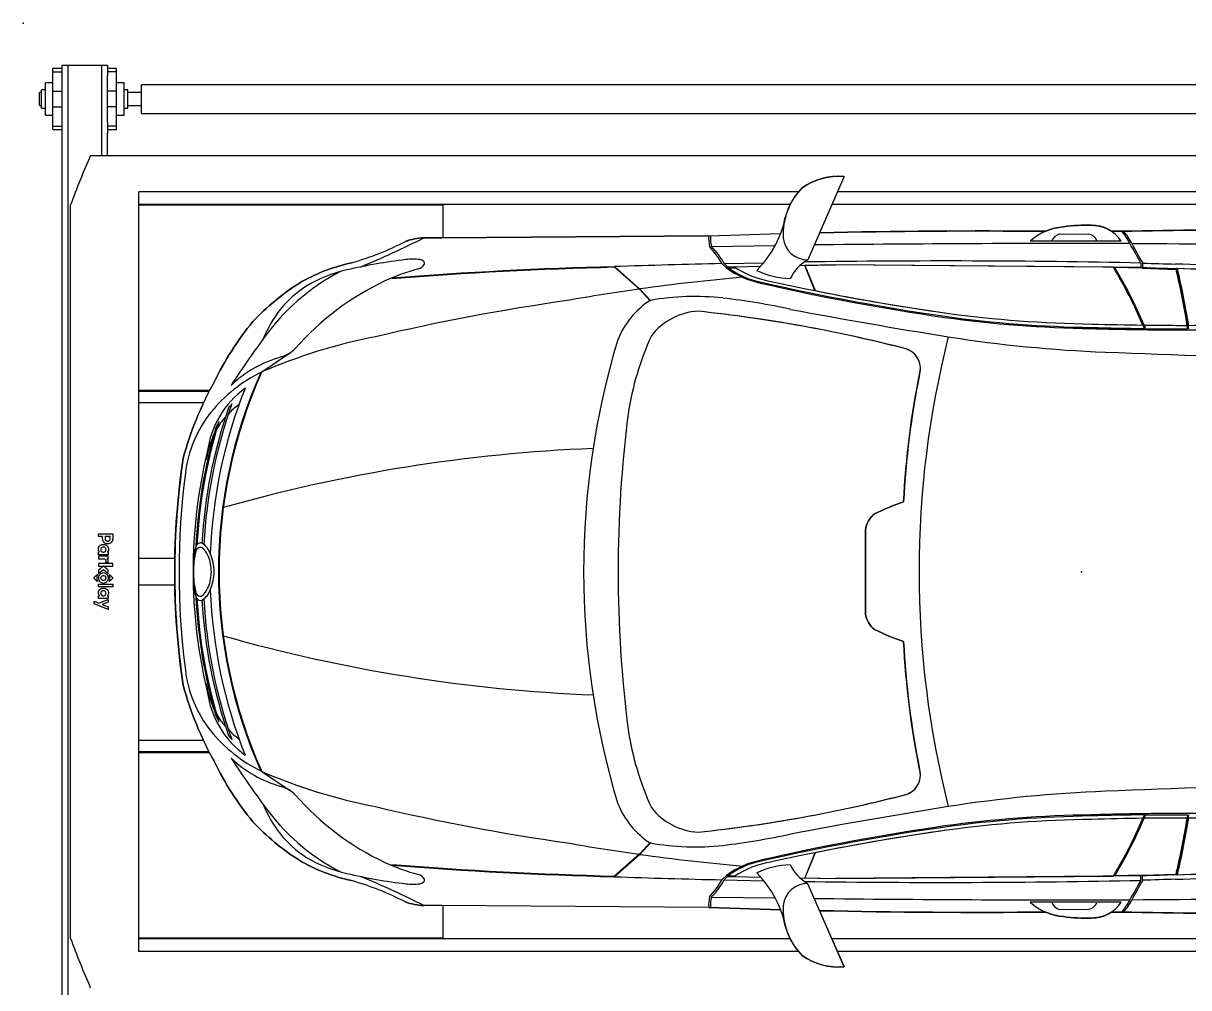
# Model space of a CAD drawing. Header units: millimetres. Extents: x 1221 to 4692, y 1119 to 4782.
# Drawn here: x 4029.3 to 4337.6, y 4526.7 to 4781.7 of the extents above; entities that cross this region are included whole.
import ezdxf

# ---------------------------------------------------------------- set-up
doc = ezdxf.new("R2010")
doc.units = ezdxf.units.MM
doc.linetypes.add('PHANTOM', pattern=[12.7, 6.35, -1.27, 1.27, -1.27, 1.27, -1.27])
for name, color, linetype in [('PK24-LOGO', 7, 'Continuous'), ('PK24E', 7, 'Continuous'), ('PK24E-COMP-CAR', 7, 'Continuous')]:
    doc.layers.add(name, color=color, linetype=linetype)
for name, color, linetype, true_color in [('PK24E-COMP-PALLET', 132, 'Continuous', 0x00b7c8), ('PK24E-HELPER', 253, 'PHANTOM', 0xa1a1a1), ('PK24E-SYS-SHELF', 31, 'Continuous', 0xffcc5a)]:
    doc.layers.add(name, color=color, linetype=linetype, true_color=true_color)

# ---------------------------------------------------------------- blocks, each defined once
blk = doc.blocks.new('SEDAN---TOP-COMP-PKE24')
at = {"layer": 'PK24E-COMP-CAR'}
for p, q in [((-62.86, 104.5), (-72.44, 82.5)), ((-169.27, 88.29), (-174, 88.29)), ((-98.66, 88.8), (-169.27, 88.29)), ((-98.66, 88.8), (-79.61, 89.39)), ((10.5, 87.37), (-13.63, 87.41)), ((-5.82, 89.3), (1.87, 89.25)), ((-97.93, 86.02), (-81.06, 86.26)), ((-116.92, 74.75), (-123.58, 80.66)), ((-116.92, 74.58), (-123.58, 80.49)), ((-95.15, 81.48), (-93.97, 80.32)), ((-94.58, 81.49), (-84.09, 81.71)), ((-94.58, 81.49), (-93.64, 80.58)), ((-93.64, 80.58), (-91.91, 80.62)), ((-93.36, 80.34), (-91.61, 80.39)), ((-91.91, 80.62), (-84.91, 80.75)), ((-74.57, 80.93), (-65.09, 81.1)), ((-70.54, 74.33), (-73.22, 80.95)), ((15.63, 80.44), (-65.09, 81.1)), ((16.01, 80.23), (8.78, 80.42)), ((15.63, 81.62), (15.63, 80.46)), ((16.01, 80.23), (25.03, 79.95)), ((16.15, 81.61), (16.15, 80.46)), ((-114.09, 71.73), (-116.92, 74.75)), ((-114.09, 71.56), (-116.92, 74.58)), ((16.52, 65.21), (16.91, 64.26)), ((28.03, 64.26), (27.9, 65.14)), ((16.91, 64.26), (28.03, 64.26)), ((-216.91, 52.81), (-209.34, 57.94)), ((-57.16, 11.11), (-57.16, -11.11)), ((-216.91, -52.81), (-209.34, -57.94)), ((16.52, -65.21), (16.91, -64.26)), ((16.91, -64.26), (28.03, -64.26)), ((28.03, -64.26), (27.9, -65.14)), ((-114.09, -71.56), (-116.92, -74.58)), ((-114.09, -71.73), (-116.92, -74.75)), ((-116.92, -74.58), (-123.58, -80.49)), ((-116.92, -74.75), (-123.58, -80.66)), ((-70.54, -74.33), (-73.22, -80.95)), ((16.01, -80.23), (25.03, -79.95)), ((-95.15, -81.48), (-93.97, -80.32)), ((-94.58, -81.49), (-93.64, -80.58)), ((-94.58, -81.49), (-84.09, -81.71)), ((-93.64, -80.58), (-91.91, -80.62)), ((-93.36, -80.34), (-91.61, -80.39)), ((-91.91, -80.62), (-84.91, -80.75)), ((-74.57, -80.93), (-65.09, -81.1)), ((-62.86, -104.5), (-72.44, -82.5)), ((15.63, -80.44), (-65.09, -81.1)), ((16.01, -80.23), (8.78, -80.42)), ((15.63, -81.62), (15.63, -80.46)), ((16.15, -81.61), (16.15, -80.46)), ((-97.93, -86.02), (-81.06, -86.26)), ((-169.27, -88.29), (-174, -88.29)), ((-98.66, -88.8), (-169.27, -88.29)), ((-98.66, -88.8), (-79.61, -89.39)), ((10.5, -87.37), (-13.63, -87.41)), ((-5.82, -89.3), (1.87, -89.25))]:
    blk.add_line(p, q, dxfattribs=at)
blk.add_lwpolyline([(97.78, -90.23, -0.008053), (10.57, -90.02, -0.000309), (7.83, -90.05, -0.150488), (2.6, -91.59, -0.044865), (-4.76, -91.22, -0.077763), (-9.49, -90.01, -0.007742), (-69.33, -89.64), (-62.86, -104.5, -0.182926), (-73.91, -101.48, -0.158163), (-78.74, -91.93, 0.023024), (-79.61, -89.39), (-98.66, -88.8), (-169.27, -88.29), (-174, -88.29, -0.075259), (-178.89, -87.33, 0.049447), (-193.17, -81.68, -0.080698), (-207.09, -76.23, -0.062715), (-219.23, -66.14, -0.061643), (-229.5, -50.11, -0.061425), (-237.69, -30.02, -0.075225), (-237.69, 30.02, -0.061425), (-229.5, 50.11, -0.061643), (-219.23, 66.14, -0.062715), (-207.09, 76.23, -0.080698), (-193.17, 81.68, 0.049447), (-178.89, 87.33, -0.075259), (-174, 88.29), (-169.27, 88.29), (-98.66, 88.8), (-79.61, 89.39, 0.023024), (-78.74, 91.93, -0.158163), (-73.91, 101.48, -0.182926), (-62.86, 104.5), (-69.33, 89.64, -0.007742), (-9.49, 90.01, -0.077763), (-4.76, 91.22, -0.044865), (2.6, 91.59, -0.150488), (7.83, 90.05, -0.000309), (10.57, 90.02, -0.008053), (97.78, 90.23)], format="xyb", dxfattribs=at)
for points in [[(-65.09, 81.1), (-73.22, 80.95), (-70.53, 74.32, 0.014822), (-35.67, 68.36, 0.030043), (2.71, 65.49, 0.004063), (16.22, 65.21, 0.035411), (8.42, 80.5)], [(25.28, 80.15, -0.016235), (28.25, 65.14, 0.00745), (54.29, 65.56, 0.017199), (86.77, 67.51, 0.008624), (85.26, 77.28, 0.007485)], [(-101.46, 68.87, 0.21976), (-113.83, 62.35, 0.069678), (-119.98, 41.74, 0.063275), (-119.98, -41.74, 0.069678), (-113.83, -62.35, 0.21976), (-101.46, -68.87, 0.037117), (-46.41, -58.91, 0.360325), (-42.69, -53.02, -0.038423), (-47.08, -18.45, -0.032223), (-54.77, -15.32, -0.201945), (-57.16, -11.11), (-57.16, 11.11, -0.201945), (-54.77, 15.32, -0.032223), (-47.08, 18.45, -0.038423), (-42.69, 53.02, 0.360325), (-46.41, 58.91, 0.037117)], [(-35.67, -68.36, 0.014822), (-70.53, -74.32), (-73.22, -80.95), (-65.09, -81.1), (8.42, -80.5, 0.035411), (16.22, -65.21, 0.004063), (2.71, -65.49, 0.030043)], [(28.25, -65.14, -0.016235), (25.28, -80.15, 0.007485), (85.26, -77.28, 0.008624), (86.77, -67.51, 0.017199), (54.29, -65.56, 0.00745)]]:
    blk.add_lwpolyline(points, format="xyb", close=True, dxfattribs=at)
for centre, radius, start, end in [((-64.4, 88.4), 16.17, 84.5375, 126.0025), ((-61.6, 89.26), 17.35, 135.2065, 183.224), ((-106.68, 100.05), 29.09, 315.424, 349.2913), ((-27.52, -1842.23), 1932.32, 89.46551, 91.2399), ((-3.27, 75.49), 15.8, 95.4125, 130.9847), ((0.97, 50.47), 41.15, 87.7248, 98.0001), ((2.73, 82.33), 9.26, 33.0251, 90.7991), ((-19.05, -2122.12), 2212.33, 89.23306, 89.30384), ((60.59, -2617.2), 2707.68, 89.21283, 91.05848), ((2.79, 82.38), 10.9, 23.5779, 44.4636), ((2.01, 81.41), 12.48, 25.2884, 43.4409), ((-214.5, 156.5), 77.8, 285.9155, 297.2387), ((-297.73, 335.52), 276.47, 292.7519, 296.5872), ((-173.26, 71.64), 16.67, 92.5187, 109.7343), ((-88.33, 88.24), 10.35, 176.9022, 192.453), ((-90.22, 88.08), 7.98, 174.7847, 194.9697), ((-72.64, 88.8), 6.31, 184.7355, 271.8294), ((-4.65, -5675.73), 5762.5, 89.826757, 90.657219), ((-5.03, 86.36), 3.04, 105.091, 158.8834), ((1.53, 86.64), 2.64, 20.8811, 82.6101), ((-55.59, 45.28), 79.96, 27.0266, 31.2322), ((0.75, -2315.17), 2401.94, 87.31052, 89.70092), ((400.86, 299.68), 442.21, 208.7857, 209.5474), ((-120.33, 66.66), 29.22, 30.4712, 41.4579), ((-112.63, 71.62), 20.57, 28.6754, 44.4041), ((-183.36, 36.09), 46.63, 102.1421, 120.5966), ((-161.84, -60.16), 143.68, 96.751, 103.0827), ((-95.87, -1030.07), 1111.07, 91.42921, 94.47226), ((-95.87, -1030.24), 1111.07, 91.42921, 94.47226), ((-176.92, 69.41), 13.23, 82.1737, 97.8561), ((-176.09, 82.51), 2.49, 283.1984, 331.9154), ((-175.21, 80.92), 1.6, 41.6512, 86.9746), ((-174.55, 81.55), 0.692, 341.7255, 38.8125), ((-36.32, -2454.38), 2536.54, 91.32888, 91.97137), ((-80.5, 98.49), 22.61, 233.4438, 258.5287), ((-80.74, 97.3), 21.15, 232.2694, 259.1312), ((-78.45, 100.5), 24, 235.8879, 261.2775), ((-66.73, 72.51), 11.5, 119.7345, 154.246), ((-36.58, -2440.23), 2522.39, 88.81394, 90.83629), ((-95.53, 17.86), 121.37, 22.4976, 31.0717), ((-95.23, 17.86), 121.37, 22.9596, 31.0262), ((114.29, 3096.19), 3016.18, 268.13548, 268.30047), ((47.02, 862.9), 783.05, 267.74093, 268.38698), ((-33.65, -1742.8), 1825.08, 86.20281, 88.16358), ((-170.4, 29.26), 56.29, 117.1325, 144.9762), ((-186.34, 43.99), 36.69, 102.6348, 120.9753), ((-160.31, 24.5), 57.62, 105.3002, 114.6581), ((-43.08, -455.9), 535.77, 94.9919, 97.9221), ((-76.49, 99.59), 22.08, 244.6304, 268.4473), ((-40.59, -1924.38), 2005.61, 86.33841, 88.1264), ((-204.64, 26.99), 235.7, 9.3153, 12.9871), ((-204.34, 26.99), 235.7, 9.0956, 13.0385), ((-173.07, 23), 63.18, 122.5877, 136.9421), ((-189.22, 50.92), 29.29, 123.1182, 158.6656), ((-152.98, 10.65), 73.28, 115.3484, 138.6962), ((-45, -438.56), 518.32, 97.995, 100.1199), ((48.2, 656.1), 594.88, 257.06162, 261.83817), ((50.14, 668.51), 607.14, 257.16578, 261.83301), ((47.41, 659.23), 596.69, 257.46559, 261.99639), ((-52.64, -509.63), 587.29, 98.16734, 103.21053), ((-101.49, 52.6), 22.96, 123.6769, 157.6102), ((-102.26, 4.78), 67.99, 83.8009, 100.0181), ((-118.87, -126.79), 200.59, 77.923, 83.141), ((-100.59, 52.21), 16.68, 92.9735, 142.5507), ((-140.88, -306.38), 377.31, 75.6057, 84.0024), ((209.43, 1589.03), 1546.4, 259.32932, 260.89545), ((7.37, 386.04), 320.58, 262.2841, 269.1673), ((-159.64, 16.61), 77.48, 140.2708, 154.3805), ((7.17, 381.59), 317.33, 262.1349, 269.1704), ((7.21, 382.52), 317.96, 262.1703, 269.1694), ((26.97, 896.69), 831.55, 268.32799, 269.25734), ((26.97, 896.69), 831.55, 269.27979, 269.55469), ((27.03, 939.01), 873.87, 269.57288, 270.05711), ((27.03, 939.01), 873.87, 270.07421, 271.78768), ((-158.26, -83.55), 148.45, 101.1054, 113.2737), ((-43.31, 30.11), 77.54, 155.4324, 171.3758), ((210.31, 0), 253.31, 165.808, 194.192), ((20.7, 421.08), 363.31, 261.1383, 267.7269), ((26.5, 878.44), 814.5, 268.31692, 269.60026), ((26.62, 883.44), 819.2, 268.31952, 269.29918), ((26.45, 924.83), 860.88, 269.62504, 271.86362), ((-20.48, -83.54), 243.89, 143.4887, 147.0067), ((-214.29, 65.25), 8.83, 286.3623, 315.0949), ((81.19, 0), 212.94, 163.2572, 196.7428), ((-48.11, 53.72), 5.46, 344.2805, 79.2136), ((-203.41, 26.57), 31.35, 105.5199, 133.6166), ((396.89, 10097.96), 10047.5, 267.772041, 268.409436), ((-199.28, 16.8), 40.1, 116.0817, 141.0743), ((-99.23, 0), 129.15, 155.9157, 204.0843), ((-99.06, 0), 129.15, 155.8616, 204.1384), ((-152.11, 6.89), 88.65, 150.8176, 164.8775), ((179.75, 7.18), 227.11, 168.5559, 177.1567), ((-206.61, 28.32), 24.95, 126.0607, 172.1709), ((-99.65, -0.01), 130.96, 158.2662, 177.8999), ((-99.67, -0.01), 133.28, 161.0425, 176.7705), ((-99.66, -0.01), 132.78, 160.4779, 176.8863), ((-216.31, 33.98), 12.15, 123.0411, 140.9727), ((-198.32, 21.08), 35.27, 138.6846, 140.9658), ((-205.51, 22.25), 31.83, 141.6601, 173.1733), ((-213.93, 29.41), 17.05, 137.5427, 151.3063), ((208.52, 0), 331.14, 172.7589, 187.2411), ((-99.66, -0.01), 134.86, 163.5999, 177.2039), ((-99.68, 0), 134.56, 162.8481, 176.962), ((-185.33, 17.99), 48.1, 153.192, 155.3203), ((-197.47, 22.79), 34.84, 156.654, 168.918), ((-99.69, 0), 135.4, 166.4538, 193.5462), ((-112.46, -386.64), 419.55, 92.2915, 105.8548), ((-39.3, 0), 200.64, 171.3961, 188.6039), ((-36.68, 0), 202.11, 172.5993, 187.4007), ((-26.66, -42.67), 64.44, 108.4794, 115.8619), ((-50.97, 10.37), 6.23, 127.5597, 173.228), ((-228.37, 3.97), 6.5, 150.9416, 173.9628), ((-232.9, 5.01), 1.53, 102.1025, 167.8605), ((-233.19, 6.58), 1.02, 63.7035, 147.9621), ((-233.52, 4.76), 1.77, 38.8304, 81.862), ((-235.4, 3.07), 5.18, 19.4522, 58.9919), ((-202.83, 0.56), 32.26, 172.7148, 178.7464), ((-212.26, 0.19), 22.72, 166.9051, 180.4687), ((-237.14, 1.55), 6.6, 21.4953, 40.8079), ((-240.92, 0.01), 10.68, 359.9671, 21.793), ((-241.08, 0.02), 11.58, 359.9064, 24.3217), ((-202.83, -0.56), 32.26, 181.2536, 187.2852), ((-212.26, -0.19), 22.72, 179.5313, 193.0949), ((-240.92, -0.01), 10.68, 338.207, 0.0329), ((-241.08, -0.02), 11.58, 335.6783, 0.0936), ((-228.37, -3.97), 6.5, 186.0372, 209.0584), ((-232.9, -5.01), 1.53, 192.1395, 257.8975), ((-233.52, -4.76), 1.77, 278.138, 321.1696), ((-235.4, -3.07), 5.18, 301.0081, 340.5478), ((-237.14, -1.55), 6.6, 319.1921, 338.5047), ((-99.65, 0.01), 130.96, 182.1001, 201.7338), ((-99.66, 0.01), 134.86, 182.7961, 196.4001), ((-99.68, 0), 134.56, 183.038, 197.1519), ((-233.19, -6.58), 1.02, 212.0379, 296.2965), ((-99.67, 0.01), 133.28, 183.2295, 198.9575), ((-99.66, 0.01), 132.78, 183.1137, 199.5221), ((-50.97, -10.37), 6.23, 186.772, 232.4403), ((-26.66, 42.67), 64.44, 244.1381, 251.5206), ((-112.46, 386.64), 419.55, 254.1452, 267.7085), ((179.75, -7.18), 227.11, 182.8433, 191.4441), ((-205.51, -22.25), 31.83, 186.8267, 218.3399), ((-152.11, -6.89), 88.65, 195.1225, 209.1824), ((-197.47, -22.79), 34.84, 191.082, 203.346), ((-206.61, -28.32), 24.95, 187.8291, 233.9393), ((-185.33, -17.99), 48.1, 204.6797, 206.808), ((-213.93, -29.41), 17.05, 208.6937, 222.4573), ((-199.28, -16.8), 40.1, 218.9257, 243.9183), ((-216.31, -33.98), 12.15, 219.0273, 236.9589), ((-43.31, -30.11), 77.54, 188.6242, 204.5676), ((-198.32, -21.08), 35.27, 219.0342, 221.3154), ((-20.48, 83.54), 243.89, 212.9933, 216.5113), ((-203.41, -26.57), 31.35, 226.3834, 254.4801), ((-159.64, -16.61), 77.48, 205.6195, 219.7292), ((-48.11, -53.72), 5.46, 280.7864, 15.7195), ((-158.26, 83.55), 148.45, 246.7263, 258.8946), ((396.89, -10097.96), 10047.5, 91.590564, 92.227959), ((-214.29, -65.25), 8.83, 44.9051, 73.6377), ((20.7, -421.08), 363.31, 92.2731, 98.8617), ((-170.4, -29.26), 56.29, 215.0238, 242.8675), ((-189.22, -50.92), 29.29, 201.3344, 236.8818), ((-152.98, -10.65), 73.28, 221.3038, 244.6516), ((-101.49, -52.6), 22.96, 202.3898, 236.3231), ((-140.88, 306.38), 377.31, 275.9976, 284.3943), ((-52.64, 509.63), 587.29, 256.78947, 261.83266), ((-100.59, -52.21), 16.68, 217.4493, 267.0265), ((209.43, -1589.03), 1546.4, 99.10455, 100.67068), ((7.17, -381.59), 317.33, 90.8296, 97.8651), ((7.21, -382.52), 317.96, 90.8306, 97.8297), ((26.5, -878.44), 814.5, 90.39974, 91.68308), ((26.62, -883.44), 819.2, 90.70082, 91.68048), ((-95.53, -17.86), 121.37, 328.9283, 337.5024), ((26.45, -924.83), 860.88, 88.13638, 90.37496), ((-204.34, -26.99), 235.7, 346.9615, 350.9044), ((-173.07, -23), 63.18, 223.0579, 237.4123), ((48.2, -656.1), 594.88, 98.16183, 102.93838), ((50.14, -668.51), 607.14, 98.16699, 102.83422), ((7.37, -386.04), 320.58, 90.8327, 97.7159), ((26.97, -896.69), 831.55, 90.74266, 91.67201), ((-95.23, -17.86), 121.37, 328.9738, 337.0404), ((26.97, -896.69), 831.55, 90.44531, 90.72021), ((27.03, -939.01), 873.87, 89.94289, 90.42712), ((-204.64, -26.99), 235.7, 347.0129, 350.6847), ((27.03, -939.01), 873.87, 88.21232, 89.92579), ((-118.87, 126.79), 200.59, 276.859, 282.077), ((47.41, -659.23), 596.69, 98.00361, 102.53441), ((-45, 438.56), 518.32, 259.8801, 262.005), ((-102.26, -4.78), 67.99, 259.9819, 276.1991), ((-183.36, -36.09), 46.63, 239.4034, 257.8579), ((-186.34, -43.99), 36.69, 239.0247, 257.3652), ((-160.31, -24.5), 57.62, 245.3419, 254.6998), ((-43.08, 455.9), 535.77, 262.0779, 265.0081), ((-80.5, -98.49), 22.61, 101.4713, 126.5562), ((-80.74, -97.3), 21.15, 100.8688, 127.7306), ((-78.45, -100.5), 24, 98.7225, 124.1121), ((-161.84, 60.16), 143.68, 256.9173, 263.249), ((-95.87, 1030.24), 1111.07, 265.52774, 268.57079), ((-95.87, 1030.07), 1111.07, 265.52774, 268.57079), ((-176.09, -82.51), 2.49, 28.0846, 76.8016), ((-76.49, -99.59), 22.08, 91.5527, 115.3696), ((-106.68, -100.05), 29.09, 10.7087, 44.576), ((-66.73, -72.51), 11.5, 205.754, 240.2655), ((47.02, -862.9), 783.05, 91.61302, 92.25907), ((-33.65, 1742.8), 1825.08, 271.83642, 273.79719), ((-40.59, 1924.38), 2005.61, 271.8736, 273.66159), ((-214.5, -156.5), 77.8, 62.7613, 74.0845), ((-297.73, -335.52), 276.47, 63.4128, 67.2481), ((-176.92, -69.41), 13.23, 262.1439, 277.8263), ((-175.21, -80.92), 1.6, 273.0254, 318.3488), ((-174.55, -81.55), 0.692, 321.1875, 18.2745), ((-36.32, 2454.38), 2536.54, 268.02863, 268.67112), ((-120.33, -66.66), 29.22, 318.5421, 329.5288), ((-112.63, -71.62), 20.57, 315.5959, 331.3246), ((-72.64, -88.8), 6.31, 88.1706, 175.2645), ((-36.58, 2440.23), 2522.39, 269.16371, 271.18606), ((-55.59, -45.28), 79.96, 328.7678, 332.9734), ((400.86, -299.68), 442.21, 150.4526, 151.2143), ((114.29, -3096.19), 3016.18, 91.69953, 91.86452), ((-88.33, -88.24), 10.35, 167.547, 183.0978), ((-90.22, -88.08), 7.98, 165.0303, 185.2153), ((0.75, 2315.17), 2401.94, 270.29908, 272.68948), ((-173.26, -71.64), 16.67, 250.2657, 267.4813), ((-61.6, -89.26), 17.35, 176.776, 224.7935), ((-4.65, 5675.73), 5762.5, 269.342781, 270.173243), ((-3.27, -75.49), 15.8, 229.0153, 264.5875), ((-5.03, -86.36), 3.04, 201.1166, 254.909), ((1.53, -86.64), 2.64, 277.3899, 339.1189), ((2.73, -82.33), 9.26, 269.2009, 326.9749), ((2.79, -82.38), 10.9, 315.5364, 336.4221), ((2.01, -81.41), 12.48, 316.5591, 334.7116), ((-27.52, 1842.23), 1932.32, 268.7601, 270.53449), ((0.97, -50.47), 41.15, 261.9999, 272.2752), ((-19.05, 2122.12), 2212.33, 270.69616, 270.76694), ((60.59, 2617.2), 2707.68, 268.94152, 270.78717), ((-64.4, -88.4), 16.17, 233.9975, 275.4625)]:
    blk.add_arc(centre, radius, start, end, dxfattribs=at)
blk = doc.blocks.new('LOGO----DECOR-PK24')
at = {"layer": 'PK24-LOGO'}
for p, q in [((-10, 2.13), (-8.71, 2.13)), ((-10, -1.62), (-10, 2.13)), ((-9.29, 1.47), (-9.29, 0.11)), ((-8.76, 1.47), (-9.29, 1.47)), ((-9.29, 0.11), (-8.76, 0.11)), ((-8.61, 1.46), (-8.76, 1.47)), ((-8.76, 0.11), (-8.61, 0.13)), ((-8.71, 2.13), (-8.43, 2.11)), ((-8.48, 1.42), (-8.61, 1.46)), ((-8.61, 0.13), (-8.48, 0.17)), ((-8.36, 1.35), (-8.48, 1.42)), ((-8.48, 0.17), (-8.36, 0.23)), ((-8.43, 2.11), (-8.3, 2.07)), ((-8.26, 1.27), (-8.36, 1.35)), ((-8.36, 0.23), (-8.26, 0.31)), ((-8.3, 2.07), (-8.17, 2.03)), ((-8.19, 1.17), (-8.26, 1.27)), ((-8.26, 0.31), (-8.19, 0.41)), ((-8.13, 1.05), (-8.19, 1.17)), ((-8.19, 0.41), (-8.13, 0.53)), ((-8.17, 2.03), (-7.94, 1.9)), ((-8.09, 0.93), (-8.13, 1.05)), ((-8.13, 0.53), (-8.09, 0.66)), ((-8.08, 0.79), (-8.09, 0.93)), ((-8.09, 0.66), (-8.08, 0.79)), ((-7.94, 1.9), (-7.74, 1.74)), ((-7.74, 1.74), (-7.58, 1.55)), ((-7.58, 0.04), (-7.74, -0.16)), ((-7.58, 1.55), (-7.46, 1.32)), ((-7.46, 0.27), (-7.58, 0.04)), ((-7.46, 1.32), (-7.38, 1.06)), ((-7.38, 0.52), (-7.46, 0.27)), ((-7.38, 1.06), (-7.36, 0.79)), ((-7.36, 0.79), (-7.38, 0.52)), ((-7.19, -0.02), (-7.16, 0.13)), ((-7.16, 0.13), (-7.11, 0.26)), ((-7.11, 0.26), (-6.98, 0.49)), ((-6.98, 0.49), (-6.82, 0.68)), ((-6.82, 0.68), (-6.62, 0.82)), ((-6.62, 0.82), (-6.41, 0.92)), ((-6.42, 0.06), (-6.48, -0.05)), ((-6.33, 0.17), (-6.42, 0.06)), ((-6.41, 0.92), (-6.19, 0.98)), ((-6.23, 0.25), (-6.33, 0.17)), ((-6.11, 0.31), (-6.23, 0.25)), ((-6.19, 0.98), (-5.97, 1)), ((-5.98, 0.35), (-6.11, 0.31)), ((-5.84, 0.36), (-5.98, 0.35)), ((-5.97, 1), (-5.74, 0.98)), ((-5.71, 0.35), (-5.84, 0.36)), ((-5.74, 0.98), (-5.53, 0.92)), ((-5.58, 0.31), (-5.71, 0.35)), ((-5.47, 0.24), (-5.58, 0.31)), ((-5.53, 0.92), (-5.35, 0.82)), ((-5.37, 0.16), (-5.47, 0.24)), ((-5.29, 0.06), (-5.37, 0.16)), ((-5.35, 0.82), (-5.21, 0.7)), ((-5.23, -0.06), (-5.29, 0.06)), ((-5.21, 0.7), (-5.21, 0.95)), ((-5.21, 0.95), (-4.5, 0.95)), ((-4.5, 0.95), (-4.5, -1.62)), ((-3.41, 0.95), (-4.11, 0.95)), ((-4.11, 0.95), (-4.11, -1.62)), ((-3.41, 0.53), (-3.41, 0.95)), ((-3.36, 0.62), (-3.41, 0.53)), ((-3.37, -0.03), (-3.32, 0.06)), ((-3.29, 0.71), (-3.36, 0.62)), ((-3.32, 0.06), (-3.26, 0.13)), ((-3.22, 0.78), (-3.29, 0.71)), ((-3.26, 0.13), (-3.19, 0.19)), ((-3.14, 0.84), (-3.22, 0.78)), ((-3.19, 0.19), (-3.11, 0.23)), ((-3.05, 0.89), (-3.14, 0.84)), ((-3.11, 0.23), (-3.02, 0.26)), ((-2.94, 0.92), (-3.05, 0.89)), ((-3.02, 0.26), (-2.92, 0.27)), ((-2.83, 0.94), (-2.94, 0.92)), ((-2.92, 0.27), (-2.42, 0.27)), ((-2.7, 0.95), (-2.83, 0.94)), ((-2.42, 0.95), (-2.7, 0.95)), ((-2.42, 0.27), (-2.42, 0.95)), ((-1.42, 2.13), (-2.13, 2.13)), ((-2.13, 2.13), (-2.13, -1.62)), ((-1.42, -1.62), (-1.42, 2.13)), ((-0.37, 0.95), (-1.42, -0.33)), ((-0.61, -0.33), (0.44, 0.95)), ((0.44, 0.95), (-0.37, 0.95)), ((0.44, 0.19), (0.36, -0.06)), ((0.56, 0.41), (0.44, 0.19)), ((0.72, 0.61), (0.56, 0.41)), ((0.92, 0.77), (0.72, 0.61)), ((0.77, 1.32), (0.79, 1.37)), ((0.78, 1.26), (0.77, 1.32)), ((0.81, 1.24), (0.78, 1.26)), ((0.79, 1.37), (1.61, 2.19)), ((0.85, 1.23), (0.81, 1.24)), ((0.89, 1.24), (0.85, 1.23)), ((1.07, 1.32), (0.89, 1.24)), ((1.15, 0.9), (0.92, 0.77)), ((1.27, 1.37), (1.07, 1.32)), ((1.07, -0.08), (1.13, 0.03)), ((1.13, 0.03), (1.21, 0.12)), ((1.4, 0.98), (1.15, 0.9)), ((1.21, 0.12), (1.3, 0.2)), ((1.46, 1.41), (1.27, 1.37)), ((1.3, 0.2), (1.41, 0.26)), ((1.67, 1), (1.4, 0.98)), ((1.41, 0.26), (1.54, 0.3)), ((1.67, 1.42), (1.46, 1.41)), ((1.54, 0.3), (1.67, 0.31)), ((1.61, 2.19), (1.67, 2.21)), ((1.67, 2.21), (1.73, 2.19)), ((1.87, 1.41), (1.67, 1.42)), ((1.94, 0.98), (1.67, 1)), ((1.67, 0.31), (1.8, 0.3)), ((1.73, 2.19), (2.54, 1.37)), ((1.8, 0.3), (1.92, 0.26)), ((2.07, 1.37), (1.87, 1.41)), ((1.92, 0.26), (2.03, 0.2)), ((2.19, 0.9), (1.94, 0.98)), ((2.03, 0.2), (2.13, 0.12)), ((2.26, 1.32), (2.07, 1.37)), ((2.13, 0.12), (2.2, 0.03)), ((2.41, 0.77), (2.19, 0.9)), ((2.2, 0.03), (2.26, -0.08)), ((2.45, 1.24), (2.26, 1.32)), ((2.61, 0.61), (2.41, 0.77)), ((2.48, 1.23), (2.45, 1.24)), ((2.52, 1.24), (2.48, 1.23)), ((2.55, 1.26), (2.52, 1.24)), ((2.54, 1.37), (2.57, 1.32)), ((2.57, 1.32), (2.55, 1.26)), ((2.78, 0.41), (2.61, 0.61)), ((2.9, 0.19), (2.78, 0.41)), ((2.98, -0.06), (2.9, 0.19)), ((3.31, 2.13), (4.01, 2.13)), ((3.31, -1.62), (3.31, 2.13)), ((4.01, 2.13), (4.01, -1.62)), ((4.37, -0.02), (4.4, 0.13)), ((4.4, 0.13), (4.45, 0.26)), ((4.45, 0.26), (4.58, 0.49)), ((4.58, 0.49), (4.74, 0.68)), ((4.74, 0.68), (4.93, 0.82)), ((4.93, 0.82), (5.15, 0.92)), ((5.14, 0.06), (5.08, -0.05)), ((5.23, 0.17), (5.14, 0.06)), ((5.15, 0.92), (5.37, 0.98)), ((5.33, 0.25), (5.23, 0.17)), ((5.45, 0.31), (5.33, 0.25)), ((5.37, 0.98), (5.59, 1)), ((5.58, 0.35), (5.45, 0.31)), ((5.72, 0.36), (5.58, 0.35)), ((5.59, 1), (5.82, 0.98)), ((5.85, 0.35), (5.72, 0.36)), ((5.82, 0.98), (6.03, 0.92)), ((5.98, 0.31), (5.85, 0.35)), ((6.09, 0.24), (5.98, 0.31)), ((6.03, 0.92), (6.21, 0.82)), ((6.19, 0.16), (6.09, 0.24)), ((6.27, 0.06), (6.19, 0.16)), ((6.21, 0.82), (6.35, 0.7)), ((6.32, -0.06), (6.27, 0.06)), ((6.35, 0.7), (6.35, 0.95)), ((6.35, 0.95), (7.06, 0.95)), ((7.06, 0.95), (7.06, -1.62)), ((8.33, -1.51), (7.31, 0.95)), ((7.31, 0.95), (8.05, 0.95)), ((8.05, 0.95), (8.68, -0.63)), ((10, 0.95), (8.51, -2.81)), ((8.68, -0.63), (9.27, 0.95)), ((9.27, 0.95), (10, 0.95)), ((-9.29, -1.62), (-10, -1.62)), ((-8.71, -0.55), (-9.29, -0.55)), ((-9.29, -0.55), (-9.29, -1.62)), ((-8.43, -0.52), (-8.71, -0.55)), ((-8.3, -0.49), (-8.43, -0.52)), ((-8.17, -0.44), (-8.3, -0.49)), ((-7.94, -0.32), (-8.17, -0.44)), ((-7.74, -0.16), (-7.94, -0.32)), ((-7.22, -0.33), (-7.21, -0.17)), ((-7.21, -0.5), (-7.22, -0.33)), ((-7.21, -0.17), (-7.19, -0.02)), ((-7.19, -0.65), (-7.21, -0.5)), ((-7.16, -0.79), (-7.19, -0.65)), ((-7.1, -0.92), (-7.16, -0.79)), ((-6.97, -1.15), (-7.1, -0.92)), ((-6.81, -1.34), (-6.97, -1.15)), ((-6.62, -1.48), (-6.81, -1.34)), ((-6.41, -1.59), (-6.62, -1.48)), ((-6.52, -0.18), (-6.53, -0.33)), ((-6.53, -0.33), (-6.52, -0.47)), ((-6.48, -0.05), (-6.52, -0.18)), ((-6.52, -0.47), (-6.48, -0.6)), ((-6.48, -0.6), (-6.42, -0.72)), ((-6.42, -0.72), (-6.33, -0.82)), ((-6.19, -1.65), (-6.41, -1.59)), ((-6.33, -0.82), (-6.23, -0.9)), ((-6.23, -0.9), (-6.11, -0.97)), ((-5.98, -1.67), (-6.19, -1.65)), ((-6.11, -0.97), (-5.98, -1.01)), ((-5.98, -1.01), (-5.84, -1.02)), ((-5.74, -1.65), (-5.98, -1.67)), ((-5.84, -1.02), (-5.71, -1.01)), ((-5.53, -1.57), (-5.74, -1.65)), ((-5.71, -1.01), (-5.58, -0.97)), ((-5.58, -0.97), (-5.47, -0.9)), ((-5.35, -1.47), (-5.53, -1.57)), ((-5.47, -0.9), (-5.37, -0.82)), ((-5.37, -0.82), (-5.29, -0.72)), ((-5.21, -1.33), (-5.35, -1.47)), ((-5.29, -0.72), (-5.23, -0.6)), ((-5.2, -0.19), (-5.23, -0.06)), ((-5.23, -0.6), (-5.2, -0.47)), ((-5.21, -1.62), (-5.21, -1.33)), ((-5.21, -1.33), (-5.21, -1.33)), ((-4.5, -1.62), (-5.21, -1.62)), ((-5.19, -0.33), (-5.2, -0.19)), ((-5.2, -0.47), (-5.19, -0.33)), ((-4.11, -1.62), (-3.41, -1.62)), ((-3.41, -0.21), (-3.4, -0.12)), ((-3.41, -1.62), (-3.41, -0.21)), ((-3.4, -0.12), (-3.37, -0.03)), ((-2.13, -1.62), (-1.42, -1.62)), ((-1.42, -0.33), (-0.37, -1.62)), ((0.44, -1.62), (-0.61, -0.33)), ((-0.37, -1.62), (0.44, -1.62)), ((0.36, -0.06), (0.33, -0.33)), ((0.33, -0.33), (0.36, -0.6)), ((0.36, -0.6), (0.44, -0.85)), ((0.44, -0.85), (0.56, -1.08)), ((0.56, -1.08), (0.72, -1.28)), ((0.72, -1.28), (0.92, -1.44)), ((0.77, -1.98), (0.78, -1.93)), ((0.79, -2.04), (0.77, -1.98)), ((0.78, -1.93), (0.81, -1.9)), ((1.61, -2.85), (0.79, -2.04)), ((0.81, -1.9), (0.85, -1.89)), ((0.85, -1.89), (0.89, -1.9)), ((0.89, -1.9), (1.07, -1.98)), ((0.92, -1.44), (1.15, -1.56)), ((1.02, -0.33), (1.03, -0.2)), ((1.03, -0.46), (1.02, -0.33)), ((1.03, -0.2), (1.07, -0.08)), ((1.07, -0.59), (1.03, -0.46)), ((1.13, -0.7), (1.07, -0.59)), ((1.07, -1.98), (1.27, -2.04)), ((1.21, -0.79), (1.13, -0.7)), ((1.15, -1.56), (1.4, -1.64)), ((1.3, -0.87), (1.21, -0.79)), ((1.27, -2.04), (1.46, -2.07)), ((1.41, -0.93), (1.3, -0.87)), ((1.4, -1.64), (1.67, -1.67)), ((1.54, -0.97), (1.41, -0.93)), ((1.46, -2.07), (1.67, -2.09)), ((1.67, -0.98), (1.54, -0.97)), ((1.67, -2.88), (1.61, -2.85)), ((1.8, -0.97), (1.67, -0.98)), ((1.67, -1.67), (1.94, -1.64)), ((1.67, -2.09), (1.87, -2.07)), ((1.73, -2.85), (1.67, -2.88)), ((2.54, -2.04), (1.73, -2.85)), ((1.92, -0.93), (1.8, -0.97)), ((1.87, -2.07), (2.07, -2.04)), ((2.03, -0.87), (1.92, -0.93)), ((1.94, -1.64), (2.19, -1.56)), ((2.13, -0.79), (2.03, -0.87)), ((2.07, -2.04), (2.26, -1.98)), ((2.2, -0.7), (2.13, -0.79)), ((2.19, -1.56), (2.41, -1.44)), ((2.26, -0.59), (2.2, -0.7)), ((2.26, -0.08), (2.3, -0.2)), ((2.3, -0.46), (2.26, -0.59)), ((2.26, -1.98), (2.45, -1.9)), ((2.3, -0.2), (2.31, -0.33)), ((2.31, -0.33), (2.3, -0.46)), ((2.41, -1.44), (2.61, -1.28)), ((2.45, -1.9), (2.48, -1.89)), ((2.48, -1.89), (2.52, -1.9)), ((2.52, -1.9), (2.55, -1.93)), ((2.57, -1.98), (2.54, -2.04)), ((2.55, -1.93), (2.57, -1.98)), ((2.61, -1.28), (2.78, -1.08)), ((2.78, -1.08), (2.9, -0.85)), ((2.9, -0.85), (2.98, -0.6)), ((3, -0.33), (2.98, -0.06)), ((2.98, -0.6), (3, -0.33)), ((4.01, -1.62), (3.31, -1.62)), ((4.34, -0.17), (4.37, -0.02)), ((4.34, -0.33), (4.34, -0.17)), ((4.34, -0.5), (4.34, -0.33)), ((4.37, -0.65), (4.34, -0.5)), ((4.4, -0.79), (4.37, -0.65)), ((4.46, -0.92), (4.4, -0.79)), ((4.59, -1.15), (4.46, -0.92)), ((4.75, -1.34), (4.59, -1.15)), ((4.94, -1.48), (4.75, -1.34)), ((5.15, -1.59), (4.94, -1.48)), ((5.04, -0.18), (5.03, -0.33)), ((5.03, -0.33), (5.04, -0.47)), ((5.08, -0.05), (5.04, -0.18)), ((5.04, -0.47), (5.08, -0.6)), ((5.08, -0.6), (5.14, -0.72)), ((5.14, -0.72), (5.23, -0.82)), ((5.37, -1.65), (5.15, -1.59)), ((5.23, -0.82), (5.33, -0.9)), ((5.33, -0.9), (5.45, -0.97)), ((5.58, -1.67), (5.37, -1.65)), ((5.45, -0.97), (5.58, -1.01)), ((5.58, -1.01), (5.72, -1.02)), ((5.81, -1.65), (5.58, -1.67)), ((5.72, -1.02), (5.85, -1.01)), ((6.03, -1.57), (5.81, -1.65)), ((5.85, -1.01), (5.98, -0.97)), ((5.98, -0.97), (6.09, -0.9)), ((6.21, -1.47), (6.03, -1.57)), ((6.09, -0.9), (6.19, -0.82)), ((6.19, -0.82), (6.27, -0.72)), ((6.35, -1.33), (6.21, -1.47)), ((6.27, -0.72), (6.32, -0.6)), ((6.36, -0.19), (6.32, -0.06)), ((6.32, -0.6), (6.36, -0.47)), ((6.35, -1.62), (6.35, -1.33)), ((6.35, -1.33), (6.35, -1.33)), ((7.06, -1.62), (6.35, -1.62)), ((6.37, -0.33), (6.36, -0.19)), ((6.36, -0.47), (6.37, -0.33)), ((7.8, -2.81), (8.33, -1.51)), ((8.51, -2.81), (7.8, -2.81))]:
    blk.add_line(p, q, dxfattribs=at)
blk = doc.blocks.new('*U41')
at = {"layer": 'PK24E-COMP-PALLET'}
for p, q in [((262.27, 110), (-262.27, 110)), ((-249.45, -100.42), (-249.45, 100.42)), ((-74.88, 100.42), (-249.45, 100.42)), ((249.45, 100.42), (-64.64, 100.42)), ((-267.5, -96.99), (-267.5, 96.99)), ((-77.07, 97.11), (-249.45, 97.11)), ((-168.92, 96.89), (-249.45, 96.89)), ((-168.92, 88.29), (-168.92, 96.89)), ((249.45, 97.11), (-66.08, 97.11)), ((-230.71, 47.89), (-249.45, 47.89)), ((-230.82, 47.67), (-249.45, 47.67)), ((-232.31, 44.65), (-249.45, 44.65)), ((-239.91, 3.52), (-249.45, 3.52)), ((-239.91, -3.52), (-249.45, -3.52)), ((-232.31, -44.65), (-249.45, -44.65)), ((-230.82, -47.67), (-249.45, -47.67)), ((-230.71, -47.89), (-249.45, -47.89)), ((-168.92, -96.89), (-168.92, -88.29)), ((-168.92, -96.89), (-249.45, -96.89)), ((-77.07, -97.11), (-249.45, -97.11)), ((249.45, -97.11), (-66.08, -97.11)), ((-74.88, -100.42), (-249.45, -100.42)), ((249.45, -100.42), (-64.64, -100.42))]:
    blk.add_line(p, q, dxfattribs=at)
for start, end in [(156.6469, 159.5434), (200.4566, 203.3531)]:
    blk.add_arc((-7.5, 0), 277.5, start, end, dxfattribs=at)
at = {"layer": 'PK24E-HELPER'}
blk.add_point((0, 0), dxfattribs=at)
at = {"linetype": 'Continuous', "rotation": 270}
blk.add_blockref('LOGO----DECOR-PK24', (-258.47, 0), dxfattribs=at)
at = {"layer": 'PK24E'}
blk.add_blockref('SEDAN---TOP-COMP-PKE24', (0, 0), dxfattribs=at)
blk = doc.blocks.new('*U65')
at = {"layer": 'PK24E-HELPER'}
blk.add_point((-280, 371), dxfattribs=at)
at = {"layer": 'PK24E-SYS-SHELF'}
for p, q in [((-269.75, 359.03), (-272.15, 359.03)), ((-272.15, 358.18), (-272.15, 359.03)), ((-272.15, 358.18), (-269.75, 358.18)), ((-272.15, 353.02), (-272.15, 358.18)), ((-269.75, 357.16), (-269.75, 359.98)), ((-269.75, 359.98), (-268.25, 359.98)), ((-268.25, 359.98), (-268.25, -109.5)), ((-268.25, 359.98), (-259.25, 359.98)), ((-259.25, 342), (-259.25, 359.98)), ((-259.25, 359.98), (-257.75, 359.98)), ((-257.75, 359.98), (-257.75, 357.16)), ((-255.35, 359.03), (-257.75, 359.03)), ((-255.35, 358.18), (-257.75, 358.18)), ((-255.35, 358.18), (-255.35, 359.03)), ((-255.35, 353.02), (-255.35, 358.18)), ((-272.15, 355.23), (-274.15, 355.23)), ((-274.15, 350.98), (-274.15, 355.23)), ((-269.75, 353.02), (-269.75, 357.16)), ((-257.75, 353.02), (-257.75, 357.16)), ((-253.35, 355.23), (-255.35, 355.23)), ((-253.35, 350.98), (-253.35, 355.23)), ((248.75, 354.78), (-248.75, 354.78)), ((-248.75, 347.18), (-248.75, 354.78)), ((-275.19, 352.73), (-275.7, 352.73)), ((-275.7, 349.23), (-275.7, 352.73)), ((-274.15, 353.38), (-275.19, 353.38)), ((-275.19, 350.98), (-275.19, 353.38)), ((-272.15, 348.94), (-272.15, 353.02)), ((-272.15, 353.02), (-269.75, 353.02)), ((-269.75, 348.94), (-269.75, 353.02)), ((-255.35, 353.02), (-257.75, 353.02)), ((-257.75, 348.94), (-257.75, 353.02)), ((-255.35, 348.94), (-255.35, 353.02)), ((-252.31, 353.38), (-253.35, 353.38)), ((-252.31, 350.98), (-252.31, 353.38)), ((-248.75, 352.73), (-252.31, 352.73)), ((-275.7, 349.23), (-275.19, 349.23)), ((-275.19, 348.58), (-275.19, 350.98)), ((-275.19, 348.58), (-274.15, 348.58)), ((-274.15, 346.73), (-274.15, 350.98)), ((-272.15, 348.94), (-269.75, 348.94)), ((-272.15, 343.78), (-272.15, 348.94)), ((-269.75, 344.8), (-269.75, 348.94)), ((-255.35, 348.94), (-257.75, 348.94)), ((-257.75, 344.8), (-257.75, 348.94)), ((-255.35, 343.78), (-255.35, 348.94)), ((-253.35, 346.73), (-253.35, 350.98)), ((-253.35, 348.58), (-252.31, 348.58)), ((-252.31, 348.58), (-252.31, 350.98)), ((-252.31, 349.23), (-248.75, 349.23)), ((-274.15, 346.73), (-272.15, 346.73)), ((-255.35, 346.73), (-253.35, 346.73)), ((-248.75, 347.18), (248.75, 347.18)), ((-272.15, 343.78), (-269.75, 343.78)), ((-272.15, 342.93), (-272.15, 343.78)), ((-272.15, 342.93), (-269.75, 342.93)), ((-269.75, -109.5), (-269.75, 344.8)), ((-257.75, 344.8), (-257.75, 342)), ((-255.35, 343.78), (-257.75, 343.78)), ((-257.75, 342.93), (-255.35, 342.93)), ((-255.35, 342.93), (-255.35, 343.78)), ((-259.25, 336), (-259.25, 342)), ((-257.75, 336), (-257.75, 342))]:
    blk.add_line(p, q, dxfattribs=at)
at = {"layer": 'PK24E'}
blk.add_blockref('*U41', (0, 226), dxfattribs=at)

msp = doc.modelspace()

# ---------------------------------------------------------------- block references
at = {"color": 1}
msp.add_blockref('*U65', (4309.31, 4410.7), dxfattribs=at)

doc.saveas('drawing.dxf')
